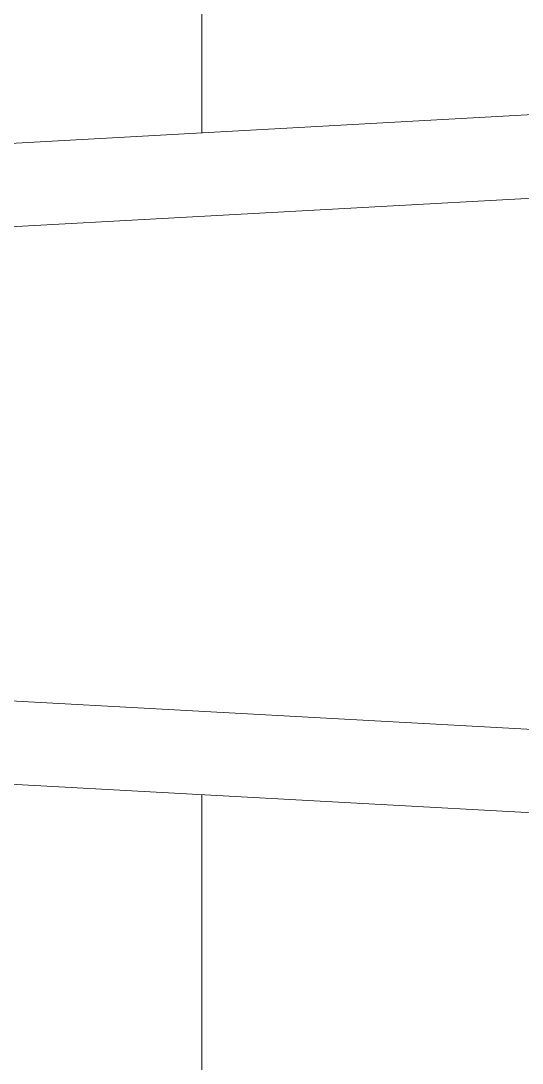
# Model space of a CAD drawing. Header units: inches. Extents: x 32 to 51.7, y 18.3 to 41.9.
# Drawn here: x 40.8842 to 40.9144, y 27.8392 to 27.9021 of the extents above; entities that cross this region are included whole.
import ezdxf

# ---------------------------------------------------------------- set-up
doc = ezdxf.new("R2010")
doc.units = ezdxf.units.IN
doc.header["$MEASUREMENT"] = 0
doc.layers.add('FURNITURE F 1 100', color=253, linetype='Continuous', lineweight=13)

msp = doc.modelspace()

# ---------------------------------------------------------------- linework, layer by layer
at = {"layer": 'FURNITURE F 1 100'}
for p, q in [((40.895131, 28.140354), (40.895131, 27.895323)), ((40.929757, 27.897225), (40.80584, 27.890418)), ((40.80612, 27.885396), (40.930037, 27.892203)), ((40.928928, 27.85856), (40.80612, 27.865306)), ((40.80584, 27.860283), (40.929757, 27.853477)), ((40.895131, 27.855379), (40.895131, 27.610354))]:
    msp.add_line(p, q, dxfattribs=at)

doc.saveas('drawing.dxf')
